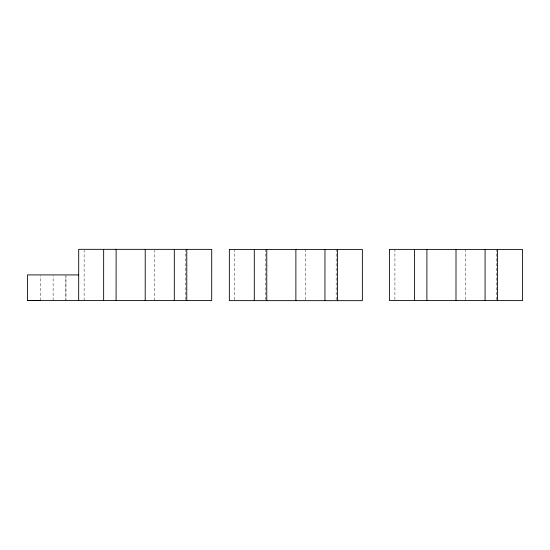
<?xml version="1.0" encoding="UTF-8"?>
<svg xmlns="http://www.w3.org/2000/svg" width="550" height="550" viewBox="0 0 550 550"><rect width="100%" height="100%" fill="white"/><g stroke="black" fill="none" stroke-linecap="round" stroke-linejoin="round"><path stroke-width="0.41" stroke-dasharray="2.75 2.06" d="M40.308 300.499L40.329 275.763M53.096 300.506L53.144 275.77M65.897 300.506L65.917 275.77L65.924 299.654M84.123 300.513L84.143 250.188M154.784 300.541L154.804 250.209M185.494 299.702L185.515 250.222M234.781 299.778L234.802 249.446M265.492 299.784L265.506 249.452M305.449 299.798L305.463 249.466M336.16 299.805L336.174 249.48M394.907 299.716L394.921 249.391M465.575 299.743L465.589 249.411M496.279 299.75L496.299 250.271"/><path stroke-width="0.82" d="M78.684 300.513L78.705 249.329L211.716 249.377L211.695 300.561L27.5 300.499L27.514 274.904L78.691 274.924M103.647 300.52L103.661 249.343M116.098 300.527L116.119 249.343M145.207 300.541L145.228 249.356M174.302 300.548L174.322 249.363M186.766 300.554L186.787 249.37M254.286 300.637L254.306 249.452M266.764 300.637L266.778 249.459M295.866 300.651L295.886 249.466M324.947 300.657L324.968 249.473M337.432 300.664L337.446 249.48M414.411 300.575L414.425 249.397M426.889 300.582L426.903 249.397M455.991 300.589L456.012 249.404M485.072 300.603L485.086 249.418M497.551 300.603L497.571 249.418M27.527 300.493L40.315 300.499M229.364 249.446L229.343 300.63L362.361 300.671L362.374 249.487L229.364 249.446M389.482 249.384L389.469 300.568L522.486 300.609L522.5 249.432L389.482 249.384"/></g></svg>
